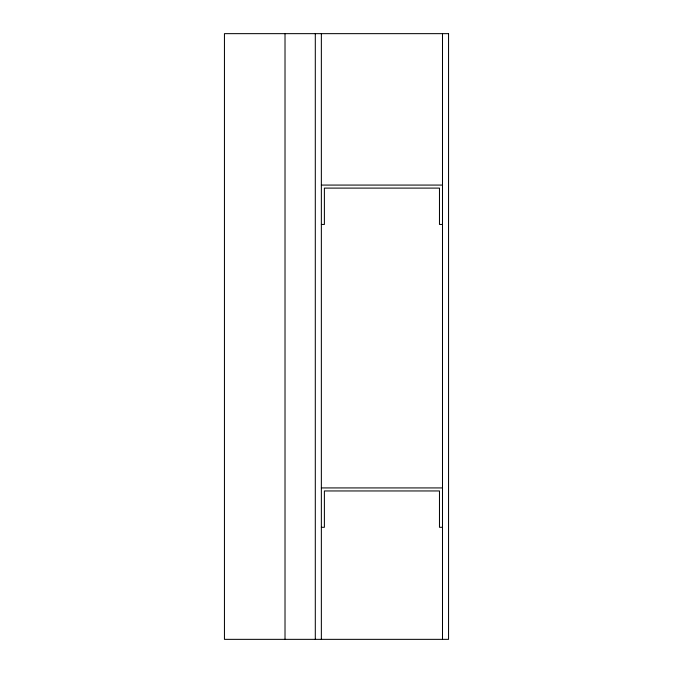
<?xml version="1.0" encoding="UTF-8"?>
<svg xmlns="http://www.w3.org/2000/svg" width="673" height="673" viewBox="0 0 673 673"><rect width="100%" height="100%" fill="white"/><g stroke="black" fill="none" stroke-linecap="round" stroke-linejoin="round"><path stroke-width="1.01" d="M321.358 185.075L442.498 185.075M321.358 224.446L324.386 224.446L324.386 188.103L439.469 188.103L439.469 224.446L442.498 224.446M321.358 487.925L442.498 487.925M321.358 527.295L324.386 527.295L324.386 490.954L439.469 490.954L439.469 527.295L442.498 527.295M442.498 33.65L442.498 639.35M321.358 33.65L321.358 639.35M315.301 33.65L315.301 639.35M285.016 33.65L285.016 639.35M448.555 33.65L224.446 33.65L224.446 639.35L448.555 639.35L448.555 33.65"/></g></svg>
